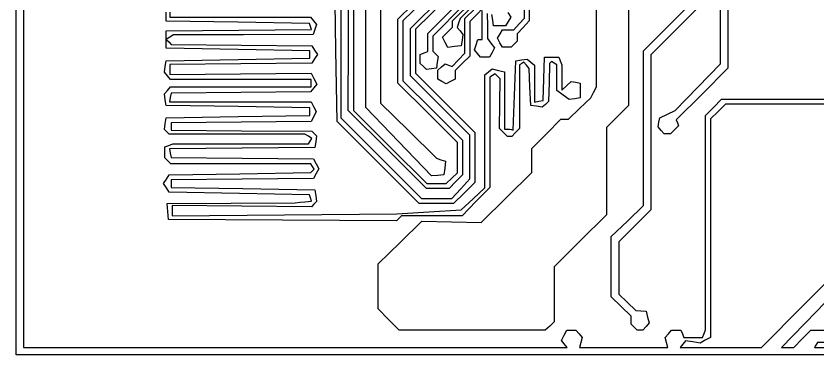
# Model space of a CAD drawing. Extents: x 13 to 278, y 25 to 201.
# Drawn here: x 12.9 to 98.5, y 24.6 to 60.8 of the extents above; entities that cross this region are included whole.
import ezdxf

# ---------------------------------------------------------------- set-up
doc = ezdxf.new("R2010")
doc.units = 0
doc.layers.add('Layer_1', color=7, linetype='CONTINUOUS')

msp = doc.modelspace()

# ---------------------------------------------------------------- linework, layer by layer
at = {"layer": 'Layer_1', "color": 7}
msp.add_lwpolyline([(12.949534, 112.88561), (12.949534, 201.124155), (145.2412, 201.124155), (277.53287, 201.124155), (277.53287, 112.88561), (277.53287, 24.64707), (145.2412, 24.64707), (12.949534, 24.64707)], close=True, dxfattribs=at)
for points in [[(48.930704, 65.92003), (48.930704, 58.30183), (48.930704, 50.68362), (52.853164, 46.79245), (56.775624, 42.90129), (57.797054, 42.90129), (58.818484, 42.90129), (59.430844, 43.47657), (60.043214, 44.05186), (60.043214, 45.66352), (60.043214, 47.27518), (56.868204, 50.44191), (53.693204, 53.60864), (53.693204, 57.01128), (53.693204, 60.41392), (56.868204, 63.59282)], [(57.399534, 63.39753), (54.224534, 60.26163), (54.224534, 57.06842), (54.224534, 53.87521), (57.399534, 50.70848), (60.574534, 47.54175), (60.574534, 45.70001), (60.574534, 43.85827), (59.863574, 43.11619), (59.152614, 42.37411), (57.936694, 42.37411), (56.720774, 42.37411), (52.557624, 46.53566), (48.394464, 50.69721), (48.412264, 58.20047), (48.430064, 65.70372)], [(51.843284, 65.7831), (51.843284, 51.49359), (54.819844, 48.55693), (57.796404, 45.62028), (58.277144, 45.4539), (58.757884, 45.28752), (58.673984, 44.55842), (58.590084, 43.82931), (57.928634, 43.78801), (57.267174, 43.74671), (53.761514, 47.37795), (50.255784, 51.00921), (50.255784, 65.28126)], [(88.884938, 64.99908), (88.884938, 55.19699), (86.129868, 52.45129), (83.374799, 49.7056), (83.499251, 49.38128), (83.623703, 49.05696), (83.192713, 48.62597), (82.761722, 48.19498), (82.416145, 48.19498), (82.070565, 48.19498), (81.751749, 48.57915), (81.432921, 48.96331), (81.524371, 49.43819), (81.615821, 49.91307), (82.433788, 50.3108), (83.251758, 50.70852), (85.671476, 53.18835), (88.091194, 55.66818), (88.091194, 65.50051)], [(58.853264, 62.62181), (55.545974, 59.37633), (55.545974, 57.02361), (55.545974, 54.6709), (58.720974, 51.50417), (61.895974, 48.33744), (61.895974, 45.67642), (61.895974, 43.01539), (60.761474, 41.90197), (59.626984, 40.78855), (57.781904, 40.78855), (55.936834, 40.78855), (51.574214, 45.15675), (47.211594, 49.52495), (47.079304, 57.12914), (46.947014, 64.73334)], [(47.609934, 64.75783), (47.609934, 57.33919), (47.609934, 49.92054), (51.906404, 45.61815), (56.202884, 41.31575), (57.817034, 41.31575), (59.431184, 41.31575), (60.399744, 42.36262), (61.368284, 43.40943), (61.368284, 45.7402), (61.368284, 48.07096), (58.193284, 51.23769), (55.018284, 54.40442), (55.018284, 56.92607), (55.018284, 59.44771), (58.325574, 62.74706)], [(87.826527, 63.79309), (84.254652, 60.21915), (80.682777, 56.64521), (80.682777, 48.37759), (80.682777, 40.10996), (78.962985, 38.40546), (77.243194, 36.70095), (77.245994, 33.91519), (77.248794, 31.12942), (78.149062, 30.25481), (79.049331, 29.3802), (79.610719, 29.3379), (80.172106, 29.2956), (80.324678, 28.68771), (80.477248, 28.07982), (80.150723, 27.68638), (79.824198, 27.29294), (79.512638, 27.29294), (79.201075, 27.29294), (78.883575, 27.61044), (78.8837, 27.6104), (78.5662, 27.9279), (78.5662, 28.35045), (78.5662, 28.773), (77.507867, 29.80644), (76.449534, 30.83988), (76.449534, 34.05153), (76.449534, 37.26319), (78.169325, 38.91462), (79.889117, 40.56605), (79.889117, 48.81596), (79.889117, 57.06588), (83.460992, 60.6304), (87.032867, 64.19492)], [(67.733684, 63.54553), (67.696404, 60.23939), (67.045924, 59.56043), (66.395434, 58.88147), (66.395434, 58.48584), (66.395434, 58.09022), (66.077934, 57.77272), (65.760434, 57.45522), (65.293494, 57.45522), (64.826554, 57.45522), (64.575024, 57.92524), (64.323564, 58.3951), (64.578864, 58.85128), (64.834164, 59.30747), (65.436354, 59.30747), (66.038544, 59.30747), (66.613834, 59.91984), (67.189114, 60.5322), (67.189114, 63.69186)], [(13.743684, 63.27775), (13.743684, 44.36004), (13.743684, 25.44234), (42.747954, 25.44234), (71.752227, 25.44234), (71.436486, 25.82078), (71.121145, 26.20074), (71.413399, 26.74682), (71.705652, 27.2929), (72.193113, 27.2929), (72.680573, 27.2929), (73.008781, 26.89743), (73.336988, 26.50197), (73.198238, 25.97139), (73.059491, 25.44082), (77.77245, 25.44082), (82.48541, 25.44082), (82.346662, 25.97139), (82.207912, 26.50197), (82.53612, 26.89743), (82.864328, 27.2929), (83.369401, 27.2929), (83.874475, 27.2929), (84.026769, 26.89602), (84.179066, 26.49915), (85.180784, 26.49915), (86.182502, 26.49915), (86.343101, 26.91766), (86.503701, 27.33618), (86.503701, 38.74517), (86.503701, 50.15417), (87.349354, 51.02666), (88.195005, 51.89915), (100.79019, 51.89915)], [(78.299395, 61.37551), (78.297295, 51.23769), (77.108659, 50.07031), (75.920024, 48.90292), (75.920024, 44.24475), (75.920024, 39.58657), (73.142153, 36.8179), (70.364028, 34.04923), (70.364028, 31.10894), (70.364028, 28.16866), (69.880174, 27.73078), (69.39632, 27.2929), (61.600884, 27.2929), (53.805454, 27.2929), (52.692124, 28.42739), (51.578704, 29.56189), (51.578704, 31.95139), (51.578704, 34.34089), (53.909374, 36.62158), (56.240054, 38.90227), (59.399484, 38.83557), (62.558904, 38.76887), (65.270884, 41.42663), (67.982867, 44.0844), (67.982867, 45.37037), (67.982867, 46.65635), (69.531412, 48.21937), (71.079955, 49.78239), (71.482661, 49.78239), (71.885368, 49.78239), (73.070124, 50.91755), (74.254881, 52.05271), (74.564258, 52.63079), (74.873638, 53.20887), (74.855538, 63.05582)], [(63.484124, 62.36593), (61.367454, 60.19739), (61.367454, 58.34672), (61.367454, 56.49606), (60.573704, 55.7356), (59.779954, 54.97514), (59.779954, 54.50478), (59.779954, 54.03442), (59.310104, 53.78297), (58.840244, 53.53151), (58.384064, 53.7868), (58.384894, 53.7868), (57.928704, 54.0421), (57.928704, 54.52572), (57.928704, 55.00934), (58.322204, 55.33593), (58.715714, 55.66251), (59.085574, 55.52058), (59.455444, 55.37864), (60.147284, 56.10076), (60.839114, 56.82289), (60.839114, 58.6667), (60.839114, 60.51051), (62.955784, 62.61476)], [(62.430994, 62.61481), (60.322674, 60.49815), (60.162354, 60.02243), (60.002024, 59.54671), (60.308784, 59.1771), (60.615534, 58.80748), (60.529034, 58.19761), (60.442434, 57.58773), (59.732624, 57.50573), (59.022824, 57.42373), (58.734374, 57.96268), (58.445934, 58.50164), (58.981164, 59.03687), (59.516394, 59.57211), (59.516394, 59.90868), (59.516394, 60.24525), (61.765354, 62.48252)], [(60.707024, 61.96359), (57.399724, 58.62105), (57.399724, 57.82658), (57.399724, 57.03211), (57.686714, 56.74512), (57.973694, 56.45814), (57.885194, 55.83231), (57.796694, 55.20648), (57.264444, 55.13018), (56.732184, 55.05388), (56.404254, 55.3815), (56.076614, 55.70914), (56.076614, 56.19369), (56.076614, 56.67825), (56.473494, 56.83054), (56.870364, 56.98284), (56.870364, 57.95069), (56.870364, 58.91854), (60.177654, 62.21789)], [(29.352224, 61.1614), (29.352224, 60.63223), (36.860444, 60.63223), (44.368674, 60.63223), (44.687514, 60.24805), (45.006354, 59.86387), (44.834374, 59.32201), (44.662394, 58.78015), (37.205744, 58.77615), (29.749094, 58.77215), (29.354434, 58.52264), (28.959764, 58.27312), (29.231154, 58.00174), (29.502534, 57.73035), (37.005444, 57.65995), (44.508364, 57.58955), (44.800294, 57.12653), (45.092224, 56.66351), (44.800284, 56.20049), (44.508354, 55.73746), (36.930284, 55.66726), (29.352224, 55.59706), (29.352224, 55.06402), (29.352224, 54.53098), (36.883744, 54.60508), (44.415264, 54.67918), (44.728834, 54.09289), (45.042404, 53.5066), (44.708914, 53.10478), (44.375434, 52.70295), (36.933494, 52.63275), (29.491554, 52.56255), (29.402454, 52.09953), (29.313354, 51.63651), (36.864074, 51.63651), (44.414784, 51.63651), (44.697994, 51.10734), (44.981194, 50.57817), (44.700184, 50.05311), (44.419184, 49.52806), (36.951814, 49.45776), (29.484444, 49.38746), (29.484444, 48.99058), (29.484444, 48.59371), (36.999894, 48.53951), (44.515334, 48.48531), (44.761354, 48.23929), (45.007374, 47.99327), (44.918774, 47.36744), (44.830274, 46.74161), (37.072584, 46.67141), (29.314904, 46.60121), (29.403204, 46.14221), (29.491504, 45.68322), (37.087604, 45.61302), (44.683704, 45.54282), (44.964744, 45.0177), (45.245774, 44.49258), (44.964744, 43.96745), (44.683704, 43.44233), (37.084074, 43.37213), (29.484454, 43.30193), (29.484454, 42.90506), (29.484454, 42.50818), (37.157364, 42.37589), (44.830284, 42.2436), (44.918784, 41.61777), (45.007284, 40.99194), (44.730124, 40.71478), (44.452964, 40.43762), (37.034804, 40.49952), (29.616644, 40.56142), (29.616644, 40.0082), (29.616644, 39.45497), (41.589044, 39.5781), (53.561444, 39.70122), (57.001024, 39.91409), (60.440604, 40.12695), (61.697374, 41.29212), (62.954144, 42.45729), (62.954144, 48.46962), (62.954144, 54.48195), (63.347584, 54.80847), (63.741024, 55.135), (64.405924, 54.96812), (65.070814, 54.80124), (65.070814, 51.76358), (65.070814, 48.72591), (65.335394, 48.72591), (65.599984, 48.72591), (65.798424, 48.65981), (65.996854, 48.59371), (66.129144, 52.29787), (66.261444, 56.00204), (66.871314, 56.08854), (67.48119, 56.17494), (67.863503, 55.85765), (68.245815, 55.54036), (68.245815, 53.56898), (68.245815, 51.5976), (68.708836, 51.6861), (69.171857, 51.7746), (69.248307, 54.08673), (69.324757, 56.39886), (70.079896, 56.39886), (70.835038, 56.39886), (70.995637, 55.98034), (71.156237, 55.56183), (71.156237, 54.21954), (71.156237, 52.87726), (71.665718, 53.33833), (72.175198, 53.79941), (72.657906, 53.70641), (73.140612, 53.61341), (73.140612, 52.82329), (73.140612, 52.03316), (72.552134, 51.94956), (71.963653, 51.86586), (71.303676, 52.34638), (70.643699, 52.82691), (70.635399, 54.20036), (70.627099, 55.57381), (70.344913, 55.74821), (70.062727, 55.92261), (69.959333, 55.81921), (69.855937, 55.71582), (69.808707, 53.67862), (69.761477, 51.64142), (69.415103, 51.35396), (69.068732, 51.0665), (68.458856, 51.153), (67.848968, 51.2395), (67.770138, 53.21205), (67.691308, 55.18461), (67.409434, 55.52424), (67.127564, 55.86388), (66.892954, 55.71889), (66.658354, 55.5739), (66.658354, 52.16883), (66.658354, 48.76376), (66.242574, 48.34798), (65.826804, 47.93221), (65.601454, 47.93221), (65.374674, 47.93221), (64.951164, 48.35571), (64.527654, 48.77922), (64.564754, 51.42199), (64.601854, 54.06477), (64.330984, 54.33564), (64.060104, 54.60652), (63.772464, 54.42875), (63.484834, 54.25098), (63.479834, 48.37961), (63.474834, 42.50825), (62.002594, 40.9869), (60.530364, 39.46554), (57.298344, 39.46554), (54.066334, 39.46554), (53.799044, 39.19825), (53.531754, 38.93097), (41.376854, 38.99977), (29.221974, 39.06857), (29.139074, 39.92846), (29.056174, 40.78836), (35.885964, 40.82586), (42.715744, 40.86336), (43.244914, 40.91296), (43.774084, 40.96256), (44.126854, 41.00786), (44.479634, 41.05306), (44.369584, 41.38379), (44.259544, 41.71452), (36.769354, 41.84681), (29.279174, 41.9791), (28.987354, 42.44212), (28.695534, 42.90515), (28.987274, 43.36817), (29.279004, 43.83119), (36.835664, 43.96348), (44.392314, 44.09577), (44.572714, 44.27661), (44.753114, 44.45744), (44.578714, 44.73963), (44.404314, 45.02181), (36.932124, 45.02181), (29.460034, 45.02181), (29.142534, 45.33931), (28.825034, 45.65681), (28.825034, 46.23705), (28.825034, 46.81728), (29.243544, 46.97788), (29.662064, 47.13848), (36.900854, 47.13848), (44.139634, 47.13848), (44.321444, 47.43264), (44.503244, 47.72681), (44.138624, 47.95309), (43.773994, 48.17938), (36.520794, 48.17859), (29.267604, 48.17779), (29.023914, 48.42148), (28.780234, 48.66517), (28.868734, 49.291), (28.957234, 49.9166), (36.630144, 50.0489), (44.303064, 50.18119), (44.303064, 50.57806), (44.303064, 50.97494), (36.630144, 51.10723), (28.957234, 51.23952), (28.870734, 51.8494), (28.784234, 52.45927), (29.101524, 52.84158), (29.418814, 53.2239), (36.927044, 53.2239), (44.435274, 53.2239), (44.435274, 53.62077), (44.435274, 54.01765), (36.927044, 54.01765), (29.418814, 54.01765), (29.101524, 54.39996), (28.784234, 54.78227), (28.870734, 55.39214), (28.957234, 56.00202), (36.630144, 56.13431), (44.303064, 56.2666), (44.303064, 56.66312), (44.303064, 57.05999), (36.630144, 57.19229), (28.957234, 57.32458), (28.957234, 58.25062), (28.957234, 59.17666), (36.717004, 59.24686), (44.476764, 59.31706), (44.368064, 59.64376), (44.259354, 59.97046), (36.608294, 60.10275), (28.957234, 60.23504), (28.957234, 61.16109)], [(63.220364, 61.04534), (63.228364, 59.71338), (63.236364, 58.38143), (63.614574, 57.88186), (63.992784, 57.38229), (63.729144, 56.88967), (63.465504, 56.39706), (62.978044, 56.39706), (62.490584, 56.39706), (62.171744, 56.78123), (61.852904, 57.16541), (62.024884, 57.70727), (62.196864, 58.24914), (62.443614, 58.24914), (62.690374, 58.24914), (62.690374, 59.80831), (62.690374, 61.36749)], [(65.410044, 61.14097), (65.730044, 60.62856), (65.438564, 60.16645), (65.147074, 59.70435), (64.514444, 59.70435), (63.881824, 59.70435), (63.795624, 60.31254), (63.709424, 60.92073)], [(101.15619, 51.36998), (88.638613, 51.36998), (87.83574, 50.58515), (87.032867, 49.80032), (87.032867, 38.15904), (87.032867, 26.51777), (86.473316, 26.2183), (85.913764, 25.91884), (85.145377, 26.03162), (84.37699, 26.14439), (84.08503, 25.7926), (83.793073, 25.44082), (88.127869, 25.44082), (92.462662, 25.44082), (96.954742, 29.93873), (101.44682, 34.43665)], [(101.98173, 33.03712), (98.287752, 29.23898), (94.593765, 25.44085), (95.259284, 25.44085), (95.924802, 25.44085), (96.822452, 26.36685), (97.720002, 27.29289), (112.55286, 27.29289)], [(113.31042, 25.97076), (98.441392, 25.97076), (98.277872, 25.70618), (98.114352, 25.4416), (121.14871, 25.4416)]]:
    msp.add_lwpolyline(points, dxfattribs=at)

doc.saveas('drawing.dxf')
